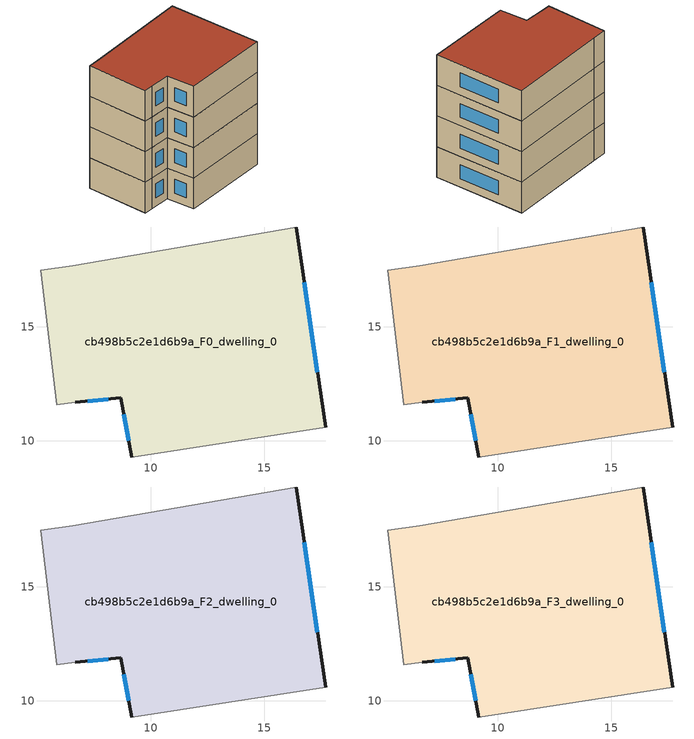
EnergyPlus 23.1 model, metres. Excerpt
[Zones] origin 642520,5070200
cb498b5c2e1d6b9a_F0_dwelling_0
 floor ground (EU_floor_Construction): 17.69,10.58 16.39,19.39 6.58,17.69 5.18,17.49 5.88,11.58 6.68,11.68 8.69,11.88 9.19,9.28 z0
 wall outside (EU_wall_Construction): 16.39,19.39 17.69,10.58 / 9.19,9.28 8.69,11.88 6.68,11.68 z0:3
 wall adiabatic (EU_wall_Construction): 17.69,10.58 9.19,9.28 / 6.68,11.68 5.88,11.58 5.18,17.49 6.58,17.69 16.39,19.39 z0:3
 window (EU_Window_Construction): 16.75,16.96 17.33,13 / 9.05,10 8.82,11.17 / 8.13,11.83 7.23,11.74 z0.83:2.17
cb498b5c2e1d6b9a_F1_dwelling_0
 floor to cb498b5c2e1d6b9a_F0_dwelling_0 (EU_floor_Construction): 17.69,10.58 16.39,19.39 6.58,17.69 5.18,17.49 5.88,11.58 6.68,11.68 8.69,11.88 9.19,9.28 z3
 wall outside (EU_wall_Construction): 16.39,19.39 17.69,10.58 / 9.19,9.28 8.69,11.88 6.68,11.68 z3:6
 wall adiabatic (EU_wall_Construction): 17.69,10.58 9.19,9.28 / 6.68,11.68 5.88,11.58 5.18,17.49 6.58,17.69 16.39,19.39 z3:6
 window (EU_Window_Construction): 16.75,16.96 17.33,13 / 9.05,10 8.82,11.17 / 8.13,11.83 7.23,11.74 z3.83:5.17
cb498b5c2e1d6b9a_F2_dwelling_0
 floor to cb498b5c2e1d6b9a_F1_dwelling_0 (EU_floor_Construction): 17.69,10.58 16.39,19.39 6.58,17.69 5.18,17.49 5.88,11.58 6.68,11.68 8.69,11.88 9.19,9.28 z6
 wall outside (EU_wall_Construction): 16.39,19.39 17.69,10.58 / 9.19,9.28 8.69,11.88 6.68,11.68 z6:9
 wall adiabatic (EU_wall_Construction): 17.69,10.58 9.19,9.28 / 6.68,11.68 5.88,11.58 5.18,17.49 6.58,17.69 16.39,19.39 z6:9
 window (EU_Window_Construction): 16.75,16.96 17.33,13 / 9.05,10 8.82,11.17 / 8.13,11.83 7.23,11.74 z6.83:8.17
cb498b5c2e1d6b9a_F3_dwelling_0
 floor to cb498b5c2e1d6b9a_F2_dwelling_0 (EU_floor_Construction): 17.69,10.58 16.39,19.39 6.58,17.69 5.18,17.49 5.88,11.58 6.68,11.68 8.69,11.88 9.19,9.28 z9
 wall outside (EU_wall_Construction): 16.39,19.39 17.69,10.58 / 9.19,9.28 8.69,11.88 6.68,11.68 z9:12
 wall adiabatic (EU_wall_Construction): 17.69,10.58 9.19,9.28 / 6.68,11.68 5.88,11.58 5.18,17.49 6.58,17.69 16.39,19.39 z9:12
 window (EU_Window_Construction): 16.75,16.96 17.33,13 / 9.05,10 8.82,11.17 / 8.13,11.83 7.23,11.74 z9.83:11.17
 roof outside (EU_roof_Construction): 16.39,19.39 17.69,10.58 9.19,9.28 8.69,11.88 6.68,11.68 5.88,11.58 5.18,17.49 6.58,17.69 z12
[Building]
EU S2 Campaign: North Axis=0; Terrain=City; Solar Distribution=FullExterior
[Site:Location]
Lyon-Bron: Latitude=45.75; Longitude=5; Time Zone=1; Elevation=198
[SizingPeriod:WeatherFileDays]
AnnualSizingPeriod: Begin Month=1; Begin Day of Month=1; End Month=12; End Day of Month=31; Day of Week for Start Day=Monday; Use Weather File Daylight Saving Period=No; Use Weather File Rain and Snow Indicators=No
[MATERIAL]
EU_InternalMass_Material: Roughness=MediumRough; Thickness=0.1; Conductivity=1; Density=1800; Specific Heat=900; Thermal Absorptance=0.9; Solar Absorptance=0.7; Visible Absorptance=0.7
[MATERIAL:NOMASS] Roughness=MediumRough; Thermal Absorptance=0.9; Solar Absorptance=0.7; Visible Absorptance=0.7
Name | Thermal Resistance
EU_wall_NoMass | 0.87146
EU_roof_NoMass | 0.842276
EU_floor_NoMass | 0.496999
[WINDOWMATERIAL:SIMPLEGLAZINGSYSTEM]
EU_Window_SimpleGlazing: UFactor=2.2525; Solar Heat Gain Coefficient=0.76; Visible Transmittance=0.76
[CONSTRUCTION]
EU_wall_Construction: EU_wall_NoMass
EU_roof_Construction: EU_roof_NoMass
EU_floor_Construction: EU_floor_NoMass
EU_InternalMass_Construction: EU_InternalMass_Material
EU_Window_Construction: EU_Window_SimpleGlazing
[ZONE] Type=1; Multiplier=1; Ceiling Height=autocalculate; Floor Area=autocalculate; Part of Total Floor Area=Yes
Name | Volume
cb498b5c2e1d6b9a_F0_dwelling_0; cb498b5c2e1d6b9a_F1_dwelling_0; cb498b5c2e1d6b9a_F2_dwelling_0 | 279.24
cb498b5c2e1d6b9a_F3_dwelling_0 | 837.721
[INTERNALMASS] Construction=EU_InternalMass_Construction; Surface Area=93.0797
Name | Zone or ZoneList
cb498b5c2e1d6b9a_F0_dwelling_0_EU_InternalMass | cb498b5c2e1d6b9a_F0_dwelling_0
cb498b5c2e1d6b9a_F1_dwelling_0_EU_InternalMass | cb498b5c2e1d6b9a_F1_dwelling_0
cb498b5c2e1d6b9a_F2_dwelling_0_EU_InternalMass | cb498b5c2e1d6b9a_F2_dwelling_0
cb498b5c2e1d6b9a_F3_dwelling_0_EU_InternalMass | cb498b5c2e1d6b9a_F3_dwelling_0
[OTHEREQUIPMENT] Fuel Type=Electricity; Design Level Calculation Method=Watts/Area; Power per Zone Floor Area=1; Fraction Latent=0; Fraction Radiant=0; Fraction Lost=0; Carbon Dioxide Generation Rate=0; EndUse Subcategory=EU_Step8_InternalGains
Name | Zone or ZoneList or Space or SpaceList | Schedule
EU_Step8_InternalGain_cb498b5c2e1d6b9a_F0_dwelling_0_f000 | cb498b5c2e1d6b9a_F0_dwelling_0 | EU_Step8_GainSchedule_cb498b5c2e1d6b9a_F0_dwelling_0_f000
EU_Step8_InternalGain_cb498b5c2e1d6b9a_F1_dwelling_0_f000 | cb498b5c2e1d6b9a_F1_dwelling_0 | EU_Step8_GainSchedule_cb498b5c2e1d6b9a_F1_dwelling_0_f000
EU_Step8_InternalGain_cb498b5c2e1d6b9a_F2_dwelling_0_f000 | cb498b5c2e1d6b9a_F2_dwelling_0 | EU_Step8_GainSchedule_cb498b5c2e1d6b9a_F2_dwelling_0_f000
EU_Step8_InternalGain_cb498b5c2e1d6b9a_F3_dwelling_0_f000 | cb498b5c2e1d6b9a_F3_dwelling_0 | EU_Step8_GainSchedule_cb498b5c2e1d6b9a_F3_dwelling_0_f000
[ZONEVENTILATION:DESIGNFLOWRATE] Schedule=EU_AlwaysOn; Design Flow Rate Calculation Method=AirChanges/Hour; Air Changes per Hour=0.425; Ventilation Type=Natural; Fan Pressure Rise=0; Fan Total Efficiency=1; Constant Term Coefficient=1; Temperature Term Coefficient=0; Velocity Term Coefficient=0; Velocity Squared Term Coefficient=0; Minimum Indoor Temperature=-100; Maximum Indoor Temperature=100; Delta Temperature=-100; Minimum Outdoor Temperature=-100; Maximum Outdoor Temperature=100; Maximum Wind Speed=40
Name | Zone or ZoneList or Space or SpaceList
EU_ConstantAir_cb498b5c2e1d6b9a_F0_dwelling_0 | cb498b5c2e1d6b9a_F0_dwelling_0
EU_ConstantAir_cb498b5c2e1d6b9a_F1_dwelling_0 | cb498b5c2e1d6b9a_F1_dwelling_0
EU_ConstantAir_cb498b5c2e1d6b9a_F2_dwelling_0 | cb498b5c2e1d6b9a_F2_dwelling_0
EU_ConstantAir_cb498b5c2e1d6b9a_F3_dwelling_0 | cb498b5c2e1d6b9a_F3_dwelling_0
[HVACTEMPLATE:THERMOSTAT] Constant Heating Setpoint=20; Constant Cooling Setpoint=50
EU_HeatOnly_cb498b5c2e1d6b9a_F0_dwelling_0; EU_HeatOnly_cb498b5c2e1d6b9a_F1_dwelling_0; EU_HeatOnly_cb498b5c2e1d6b9a_F2_dwelling_0; EU_HeatOnly_cb498b5c2e1d6b9a_F3_dwelling_0
[HVACTEMPLATE:ZONE:IDEALLOADSAIRSYSTEM] System Availability Schedule=EU_AlwaysOn; Maximum Heating Supply Air Temperature=50; Minimum Cooling Supply Air Temperature=13; Maximum Heating Supply Air Humidity Ratio=0.0156; Minimum Cooling Supply Air Humidity Ratio=0.0077; Heating Limit=NoLimit; Cooling Limit=NoLimit; Heating Availability Schedule=EU_AlwaysOn; Cooling Availability Schedule=EU_CoolingOff; Dehumidification Control Type=ConstantSensibleHeatRatio; Cooling Sensible Heat Ratio=0.7; Dehumidification Setpoint=60; Humidification Control Type=None; Humidification Setpoint=30; Outdoor Air Method=None; Outdoor Air Flow Rate per Person=0.00944; Outdoor Air Flow Rate per Zone Floor Area=0; Outdoor Air Flow Rate per Zone=0; Demand Controlled Ventilation Type=None; Outdoor Air Economizer Type=NoEconomizer; Heat Recovery Type=None; Sensible Heat Recovery Effectiveness=0.7; Latent Heat Recovery Effectiveness=0.65
Name | Template Thermostat
cb498b5c2e1d6b9a_F0_dwelling_0 | EU_HeatOnly_cb498b5c2e1d6b9a_F0_dwelling_0
cb498b5c2e1d6b9a_F1_dwelling_0 | EU_HeatOnly_cb498b5c2e1d6b9a_F1_dwelling_0
cb498b5c2e1d6b9a_F2_dwelling_0 | EU_HeatOnly_cb498b5c2e1d6b9a_F2_dwelling_0
cb498b5c2e1d6b9a_F3_dwelling_0 | EU_HeatOnly_cb498b5c2e1d6b9a_F3_dwelling_0
[SIZING:ZONE] Zone Cooling Design Supply Air Temperature Input Method=SupplyAirTemperature; Zone Cooling Design Supply Air Temperature=13; Zone Heating Design Supply Air Temperature Input Method=SupplyAirTemperature; Zone Heating Design Supply Air Temperature=50; Zone Cooling Design Supply Air Humidity Ratio=0.008; Zone Heating Design Supply Air Humidity Ratio=0.008; Cooling Design Air Flow Method=DesignDay; Cooling Design Air Flow Rate=0; Cooling Minimum Air Flow per Zone Floor Area=0.000762; Cooling Minimum Air Flow=0; Cooling Minimum Air Flow Fraction=0.2; Heating Design Air Flow Method=DesignDay; Heating Design Air Flow Rate=0; Heating Maximum Air Flow per Zone Floor Area=0.002032; Heating Maximum Air Flow=0.141576; Heating Maximum Air Flow Fraction=0.3; Account for Dedicated Outdoor Air System=No; Dedicated Outdoor Air System Control Strategy=NeutralSupplyAir; Dedicated Outdoor Air Low Setpoint Temperature for Design=autosize; Dedicated Outdoor Air High Setpoint Temperature for Design=autosize; Zone Load Sizing Method=Sensible Load Only No Latent Load; Zone Latent Cooling Design Supply Air Humidity Ratio Input Method=HumidityRatioDifference; Zone Cooling Design Supply Air Humidity Ratio Difference=0.005; Zone Latent Heating Design Supply Air Humidity Ratio Input Method=HumidityRatioDifference; Zone Humidification Design Supply Air Humidity Ratio Difference=0.005
cb498b5c2e1d6b9a_F0_dwelling_0; cb498b5c2e1d6b9a_F1_dwelling_0; cb498b5c2e1d6b9a_F2_dwelling_0; cb498b5c2e1d6b9a_F3_dwelling_0
[SCHEDULE:CONSTANT]
Name | Hourly Value
EU_AlwaysOn | 1
EU_CoolingOff | 0
[SCHEDULE:FILE] Column Number=1; Rows to Skip at Top=0; Number of Hours of Data=8760; Column Separator=Comma; Interpolate to Timestep=No; Minutes per Item=60; Adjust Schedule for Daylight Savings=Yes
Name | File
EU_Step8_GainSchedule_cb498b5c2e1d6b9a_F0_dwelling_0_f000 | ../../schedules/cb498b5c2e1d6b9a/cb498b5c2e1d6b9a_F0_dwelling_0_f000_gain.csv
EU_Step8_GainSchedule_cb498b5c2e1d6b9a_F1_dwelling_0_f000 | ../../schedules/cb498b5c2e1d6b9a/cb498b5c2e1d6b9a_F1_dwelling_0_f000_gain.csv
EU_Step8_GainSchedule_cb498b5c2e1d6b9a_F2_dwelling_0_f000 | ../../schedules/cb498b5c2e1d6b9a/cb498b5c2e1d6b9a_F2_dwelling_0_f000_gain.csv
EU_Step8_GainSchedule_cb498b5c2e1d6b9a_F3_dwelling_0_f000 | ../../schedules/cb498b5c2e1d6b9a/cb498b5c2e1d6b9a_F3_dwelling_0_f000_gain.csv
